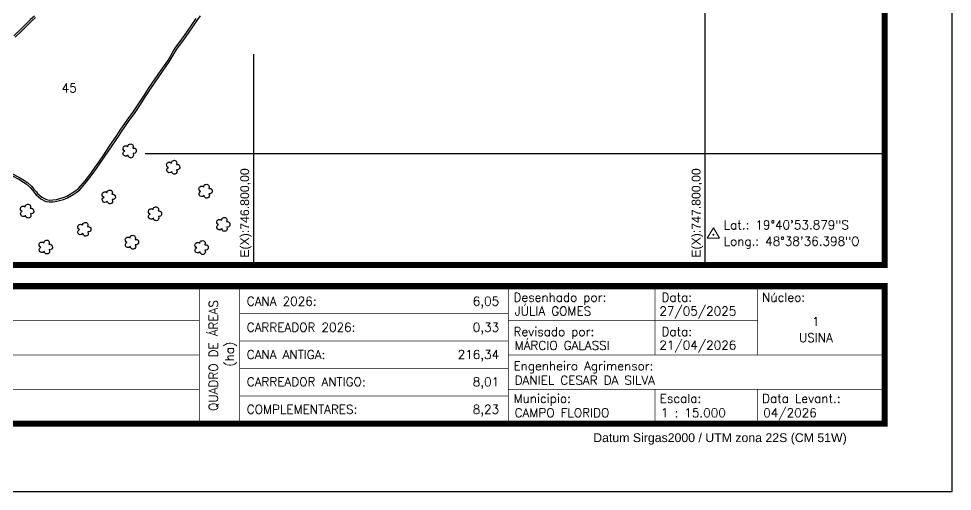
# Model space of a CAD drawing. Extents: x 745198 to 748348, y 7820251 to 7824706.
# Drawn here: x 746280 to 748348, y 7820251 to 7821299 of the extents above; entities that cross this region are included whole.
import ezdxf
from ezdxf.enums import TextEntityAlignment as Align

# ---------------------------------------------------------------- set-up
doc = ezdxf.new("R2010")
doc.units = 0
doc.header["$MEASUREMENT"] = 0
doc.linetypes.add('CONTINUO', pattern=[0])
doc.linetypes.add('LIN0', pattern=[0])
for name, color, linetype in [('0114000438', 1, 'Continuous'), ('0114000438045', 5, 'Continuous'), ('MALHA', 8, 'Continuous'), ('MARGEM', 5, 'Continuous'), ('SIMBOLO ARVORE', 118, 'Continuous'), ('TEXTO_NUN_TAL', 7, 'Continuous')]:
    doc.layers.add(name, color=color, linetype=linetype)
doc.layers.add('TEXTO_DIVERSOS', color=7, linetype='Continuous', lineweight=5)
doc.styles.add('marcelo', font='arial.ttf')
doc.styles.add('SIMPLEX', font='simplex', dxfattribs={"height": 0.2})
doc.styles.get("Standard").update_dxf_attribs({"font": 'arial.ttf'})

msp = doc.modelspace()

# ---------------------------------------------------------------- linework, layer by layer
at = {"layer": '0114000438'}
for points in [[(746264.4, 7820951.2), (746279.9, 7820942.9), (746290.4, 7820936.6), (746296.5, 7820932.5), (746305, 7820924.6), (746310.6, 7820918.4), (746315.9, 7820912), (746318.9, 7820908.5), (746328.6, 7820899.7), (746339.7, 7820893.8), (746347.5, 7820892.4), (746356, 7820892.8), (746364.3, 7820894.2), (746379.3, 7820898.2), (746387.9, 7820901.7), (746396.9, 7820906.6), (746406.7, 7820912.7), (746415.2, 7820919.6), (746430.3, 7820936.8), (746442.7, 7820953.4), (746452.2, 7820966.9), (746460.4, 7820978.2), (746471.5, 7820994.4), (746500.8, 7821037.9), (746508.4, 7821049.5), (746523.2, 7821071.1), (746537.5, 7821090.9), (746549.6, 7821108.5), (746559.5, 7821123.8), (746572.5, 7821143.6), (746598.6, 7821182), (746613.5, 7821203.1), (746626.2, 7821225.6), (746631.3, 7821233), (746640.9, 7821245.8), (746650.5, 7821258.9), (746665.3, 7821280.4), (746676.5, 7821296.9), (746682.9, 7821305.1)], [(746314.9, 7821304.5), (746306, 7821296.8), (746300.4, 7821291.1), (746295, 7821285.5), (746283.9, 7821274.6), (746269.3, 7821260.9)]]:
    msp.add_lwpolyline(points, dxfattribs=at)
at = {"layer": '0114000438045', "color": 5}
for points in [[(746266.2, 7820954.8), (746281.9, 7820946.4), (746292.6, 7820940), (746299, 7820935.7), (746307.9, 7820927.4), (746313.6, 7820921), (746319, 7820914.5), (746321.8, 7820911.3), (746331, 7820903), (746341.1, 7820897.7), (746347.7, 7820896.4), (746355.6, 7820896.8), (746363.4, 7820898.1), (746378, 7820902), (746386.2, 7820905.4), (746394.9, 7820910.1), (746404.4, 7820916), (746412.4, 7820922.5), (746427.2, 7820939.4), (746439.5, 7820955.8), (746449, 7820969.2), (746457.1, 7820980.5), (746468.2, 7820996.7), (746480.6, 7821015), (746497.5, 7821040.1), (746505, 7821051.8), (746519.9, 7821073.4), (746534.2, 7821093.3), (746546.2, 7821110.7), (746556.1, 7821126), (746569.2, 7821145.9), (746595.3, 7821184.3), (746610.1, 7821205.2), (746622.8, 7821227.7), (746628, 7821235.3), (746637.6, 7821248.2), (746647.2, 7821261.3), (746662, 7821282.6), (746673.3, 7821299.2)], [(746317.4, 7821301.3), (746308.7, 7821293.9), (746303.3, 7821288.3), (746297.9, 7821282.7), (746286.7, 7821271.7), (746272, 7821257.9)]]:
    msp.add_lwpolyline(points, dxfattribs=at)
at = {"layer": 'MALHA', "color": 8}
for points in [[(747800, 7823219.7), (747800, 7821259), (747800, 7820752.5)], [(746800, 7821220), (746800, 7820752.5)], [(746559.7, 7821000), (748198.1, 7821000)]]:
    msp.add_lwpolyline(points, dxfattribs=at)
at = {"layer": 'MARGEM', "color": 174, "linetype": 'LIN0', "flags": 128}
msp.add_lwpolyline([(748348.1, 7820250.9), (748348.1, 7824705.9), (745198.1, 7824705.9), (745198.1, 7820250.9)], close=True, dxfattribs=at)
at = {"layer": 'MARGEM', "color": 174, "linetype": 'LIN0', "const_width": 13.6, "flags": 128}
for points in [[(748198.1, 7820752.5), (748198.1, 7824555.9), (745348.1, 7824555.9), (745348.1, 7820752.5)], [(745348.1, 7820705.8), (748198.1, 7820705.8), (748198.1, 7820400.9), (745348.1, 7820400.9)]]:
    msp.add_lwpolyline(points, close=True, dxfattribs=at)
at = {"layer": 'MARGEM', "color": 174, "linetype": 'LIN0', "const_width": 1.51, "flags": 128}
for points in [[(746680.3, 7820705.8), (746680.3, 7820404.6)], [(746769.2, 7820705.8), (746769.2, 7820404.6)], [(747364.2, 7820705.8), (747364.2, 7820404.6)], [(747689.6, 7820553.4), (747689.6, 7820705.8)], [(747917.2, 7820553.4), (747917.2, 7820705.8)], [(746769.2, 7820644.9), (747364.2, 7820644.9)], [(745710.5, 7820629.6), (746680.3, 7820629.6)], [(747364.2, 7820629.6), (747917.2, 7820629.6)], [(746769.2, 7820583.9), (747364.2, 7820583.9)], [(745710.5, 7820553.4), (746680.3, 7820553.4)], [(747364.2, 7820553.4), (748198.3, 7820553.4)], [(746769.2, 7820522.9), (747364.2, 7820522.9)], [(745348.1, 7820477.1), (746680.3, 7820477.1)], [(747364.2, 7820477.1), (748198.2, 7820477.1)], [(747689.6, 7820477.1), (747689.6, 7820401.6)], [(747917.2, 7820477.1), (747917.2, 7820401.6)], [(746769.2, 7820461.9), (747364.2, 7820461.9)]]:
    msp.add_lwpolyline(points, dxfattribs=at)
at = {"layer": 'SIMBOLO ARVORE', "linetype": 'CONTINUO'}
for points in [[(746522.3, 7820996.2, 0), (746519.7, 7820994, 0), (746516.3, 7820993.6, 0), (746513.9, 7820994.6, 0), (746512.2, 7820996.2, 0), (746511.5, 7820998.1, 0), (746511.3, 7821001, 0), (746512.2, 7821002.7, 0), (746513.2, 7821004.1, 0), (746515.1, 7821005.4, 0), (746513.9, 7821005.8, 0), (746512.7, 7821006.8, 0), (746511.3, 7821009, 0), (746511, 7821011.7, 0), (746512, 7821014.5, 0), (746513.1, 7821015.5, 0), (746515.1, 7821016.7, 0), (746517.2, 7821017, 0), (746518.8, 7821016.7, 0), (746520.1, 7821016.1, 0), (746521.6, 7821014.8, 0), (746522, 7821017.3, 0), (746522.4, 7821018.3, 0), (746523.4, 7821019.6, 0), (746525, 7821020.2, 0), (746526.6, 7821020.9, 0), (746528.3, 7821021.1, 0), (746530, 7821020.8, 0), (746531.3, 7821020.1, 0), (746532.3, 7821019, 0), (746533.2, 7821017.3, 0), (746533.6, 7821015.4, 0), (746532.8, 7821012, 0), (746535.2, 7821012, 0), (746537.1, 7821011.5, 0), (746539, 7821010, 0), (746540.1, 7821008.8, 0), (746540.3, 7821004.1, 0), (746539.2, 7821002, 0), (746537.6, 7821000.6, 0), (746535.2, 7821000, 0), (746533.1, 7821000.1, 0), (746534.2, 7820995.7, 0), (746533.7, 7820993.9, 0), (746532.4, 7820992.1, 0), (746531, 7820991, 0), (746529.1, 7820990.5, 0), (746527.1, 7820990.6, 0), (746525.6, 7820991, 0), (746523.9, 7820992.7, 0), (746522.7, 7820994.2, 0), (746522.4, 7820996.5, 0)], [(746618.7, 7820959.9, 0), (746616.1, 7820957.6, 0), (746612.7, 7820957.3, 0), (746610.3, 7820958.2, 0), (746608.6, 7820959.9, 0), (746607.9, 7820961.8, 0), (746607.7, 7820964.6, 0), (746608.6, 7820966.4, 0), (746609.6, 7820967.7, 0), (746611.5, 7820969, 0), (746610.3, 7820969.4, 0), (746609.1, 7820970.4, 0), (746607.7, 7820972.6, 0), (746607.4, 7820975.3, 0), (746608.4, 7820978.1, 0), (746609.5, 7820979.1, 0), (746611.5, 7820980.3, 0), (746613.6, 7820980.6, 0), (746615.2, 7820980.4, 0), (746616.5, 7820979.7, 0), (746618, 7820978.5, 0), (746618.4, 7820980.9, 0), (746618.8, 7820981.9, 0), (746619.8, 7820983.2, 0), (746621.4, 7820983.8, 0), (746623, 7820984.5, 0), (746624.7, 7820984.7, 0), (746626.4, 7820984.4, 0), (746627.7, 7820983.7, 0), (746628.7, 7820982.7, 0), (746629.6, 7820980.9, 0), (746629.9, 7820979, 0), (746629.2, 7820975.6, 0), (746631.6, 7820975.6, 0), (746633.5, 7820975.1, 0), (746635.4, 7820973.7, 0), (746636.4, 7820972.5, 0), (746636.7, 7820967.8, 0), (746635.6, 7820965.6, 0), (746634, 7820964.2, 0), (746631.6, 7820963.6, 0), (746629.5, 7820963.8, 0), (746630.6, 7820959.4, 0), (746630.1, 7820957.5, 0), (746628.8, 7820955.7, 0), (746627.4, 7820954.6, 0), (746625.4, 7820954.1, 0), (746623.5, 7820954.2, 0), (746622, 7820954.6, 0), (746620.3, 7820956.3, 0), (746619.1, 7820957.8, 0), (746618.8, 7820960.1, 0)], [(746690.5, 7820906.8, 0), (746687.9, 7820904.6, 0), (746684.5, 7820904.2, 0), (746682.1, 7820905.1, 0), (746680.4, 7820906.8, 0), (746679.7, 7820908.7, 0), (746679.5, 7820911.5, 0), (746680.4, 7820913.3, 0), (746681.4, 7820914.6, 0), (746683.3, 7820915.9, 0), (746682.1, 7820916.3, 0), (746680.9, 7820917.3, 0), (746679.5, 7820919.6, 0), (746679.2, 7820922.2, 0), (746680.2, 7820925, 0), (746681.3, 7820926, 0), (746683.3, 7820927.2, 0), (746685.4, 7820927.5, 0), (746687, 7820927.3, 0), (746688.3, 7820926.7, 0), (746689.8, 7820925.4, 0), (746690.2, 7820927.8, 0), (746690.6, 7820928.8, 0), (746691.6, 7820930.2, 0), (746693.2, 7820930.8, 0), (746694.8, 7820931.4, 0), (746696.5, 7820931.6, 0), (746698.2, 7820931.4, 0), (746699.5, 7820930.7, 0), (746700.5, 7820929.6, 0), (746701.4, 7820927.8, 0), (746701.8, 7820925.9, 0), (746701, 7820922.5, 0), (746703.4, 7820922.5, 0), (746705.3, 7820922.1, 0), (746707.2, 7820920.6, 0), (746708.3, 7820919.4, 0), (746708.5, 7820914.7, 0), (746707.4, 7820912.6, 0), (746705.8, 7820911.2, 0), (746703.4, 7820910.5, 0), (746701.3, 7820910.7, 0), (746702.4, 7820906.3, 0), (746701.9, 7820904.4, 0), (746700.6, 7820902.6, 0), (746699.2, 7820901.5, 0), (746697.2, 7820901, 0), (746695.3, 7820901.1, 0), (746693.8, 7820901.6, 0), (746692.1, 7820903.2, 0), (746690.9, 7820904.7, 0), (746690.6, 7820907, 0)], [(746476.1, 7820894, 0), (746473.4, 7820891.8, 0), (746470.1, 7820891.4, 0), (746467.7, 7820892.3, 0), (746466, 7820894, 0), (746465.3, 7820895.9, 0), (746465.1, 7820898.7, 0), (746466, 7820900.5, 0), (746467, 7820901.8, 0), (746468.9, 7820903.1, 0), (746467.7, 7820903.5, 0), (746466.5, 7820904.5, 0), (746465, 7820906.8, 0), (746464.8, 7820909.5, 0), (746465.8, 7820912.2, 0), (746466.9, 7820913.2, 0), (746468.9, 7820914.5, 0), (746470.9, 7820914.7, 0), (746472.6, 7820914.5, 0), (746473.9, 7820913.9, 0), (746475.3, 7820912.6, 0), (746475.8, 7820915.1, 0), (746476.1, 7820916, 0), (746477.2, 7820917.4, 0), (746478.8, 7820918, 0), (746480.4, 7820918.7, 0), (746482.1, 7820918.8, 0), (746483.8, 7820918.6, 0), (746485.1, 7820917.9, 0), (746486.1, 7820916.8, 0), (746487, 7820915.1, 0), (746487.3, 7820913.1, 0), (746486.5, 7820909.7, 0), (746488.9, 7820909.8, 0), (746490.9, 7820909.3, 0), (746492.8, 7820907.8, 0), (746493.8, 7820906.6, 0), (746494.1, 7820901.9, 0), (746493, 7820899.8, 0), (746491.4, 7820898.4, 0), (746489, 7820897.7, 0), (746486.9, 7820897.9, 0), (746488, 7820893.5, 0), (746487.5, 7820891.6, 0), (746486.2, 7820889.8, 0), (746484.8, 7820888.7, 0), (746482.8, 7820888.2, 0), (746480.8, 7820888.4, 0), (746479.4, 7820888.8, 0), (746477.7, 7820890.4, 0), (746476.5, 7820891.9, 0), (746476.2, 7820894.2, 0)], [(746295.1, 7820862.5, 0), (746292.5, 7820860.3, 0), (746289.1, 7820859.9, 0), (746286.7, 7820860.9, 0), (746285, 7820862.5, 0), (746284.3, 7820864.4, 0), (746284.1, 7820867.3, 0), (746285, 7820869.1, 0), (746286, 7820870.4, 0), (746287.9, 7820871.7, 0), (746286.7, 7820872.1, 0), (746285.5, 7820873.1, 0), (746284.1, 7820875.3, 0), (746283.8, 7820878, 0), (746284.8, 7820880.8, 0), (746285.9, 7820881.8, 0), (746287.9, 7820883, 0), (746290, 7820883.3, 0), (746291.6, 7820883, 0), (746292.9, 7820882.4, 0), (746294.4, 7820881.1, 0), (746294.8, 7820883.6, 0), (746295.1, 7820884.6, 0), (746296.2, 7820885.9, 0), (746297.8, 7820886.5, 0), (746299.4, 7820887.2, 0), (746301.1, 7820887.4, 0), (746302.8, 7820887.1, 0), (746304.1, 7820886.4, 0), (746305.1, 7820885.3, 0), (746306, 7820883.6, 0), (746306.3, 7820881.7, 0), (746305.5, 7820878.3, 0), (746307.9, 7820878.3, 0), (746309.9, 7820877.8, 0), (746311.8, 7820876.3, 0), (746312.8, 7820875.2, 0), (746313.1, 7820870.4, 0), (746312, 7820868.3, 0), (746310.4, 7820866.9, 0), (746308, 7820866.3, 0), (746305.9, 7820866.5, 0), (746307, 7820862.1, 0), (746306.5, 7820860.2, 0), (746305.2, 7820858.4, 0), (746303.8, 7820857.3, 0), (746301.8, 7820856.8, 0), (746299.9, 7820856.9, 0), (746298.4, 7820857.3, 0), (746296.7, 7820859, 0), (746295.5, 7820860.5, 0), (746295.2, 7820862.8, 0)], [(746578.4, 7820856.6, 0), (746575.7, 7820854.4, 0), (746572.4, 7820854, 0), (746570, 7820855, 0), (746568.3, 7820856.6, 0), (746567.6, 7820858.5, 0), (746567.4, 7820861.4, 0), (746568.3, 7820863.2, 0), (746569.3, 7820864.5, 0), (746571.2, 7820865.8, 0), (746570, 7820866.2, 0), (746568.8, 7820867.2, 0), (746567.3, 7820869.4, 0), (746567.1, 7820872.1, 0), (746568.1, 7820874.9, 0), (746569.2, 7820875.9, 0), (746571.2, 7820877.1, 0), (746573.2, 7820877.4, 0), (746574.9, 7820877.1, 0), (746576.2, 7820876.5, 0), (746577.6, 7820875.3, 0), (746578.1, 7820877.7, 0), (746578.4, 7820878.7, 0), (746579.5, 7820880, 0), (746581.1, 7820880.6, 0), (746582.6, 7820881.3, 0), (746584.4, 7820881.5, 0), (746586.1, 7820881.2, 0), (746587.4, 7820880.5, 0), (746588.4, 7820879.4, 0), (746589.3, 7820877.7, 0), (746589.6, 7820875.8, 0), (746588.8, 7820872.4, 0), (746591.2, 7820872.4, 0), (746593.2, 7820871.9, 0), (746595.1, 7820870.4, 0), (746596.1, 7820869.3, 0), (746596.4, 7820864.5, 0), (746595.2, 7820862.4, 0), (746593.7, 7820861, 0), (746591.3, 7820860.4, 0), (746589.2, 7820860.6, 0), (746590.3, 7820856.2, 0), (746589.8, 7820854.3, 0), (746588.5, 7820852.5, 0), (746587.1, 7820851.4, 0), (746585.1, 7820850.9, 0), (746583.1, 7820851, 0), (746581.7, 7820851.4, 0), (746580, 7820853.1, 0), (746578.8, 7820854.6, 0), (746578.5, 7820856.9, 0)], [(746422, 7820822.2, 0), (746419.3, 7820820, 0), (746416, 7820819.6, 0), (746413.6, 7820820.6, 0), (746411.9, 7820822.2, 0), (746411.2, 7820824.1, 0), (746411, 7820827, 0), (746411.9, 7820828.7, 0), (746412.9, 7820830.1, 0), (746414.8, 7820831.4, 0), (746413.6, 7820831.8, 0), (746412.4, 7820832.8, 0), (746410.9, 7820835, 0), (746410.7, 7820837.7, 0), (746411.7, 7820840.5, 0), (746412.8, 7820841.5, 0), (746414.8, 7820842.7, 0), (746416.8, 7820843, 0), (746418.5, 7820842.7, 0), (746419.8, 7820842.1, 0), (746421.2, 7820840.8, 0), (746421.7, 7820843.3, 0), (746422, 7820844.3, 0), (746423.1, 7820845.6, 0), (746424.7, 7820846.2, 0), (746426.3, 7820846.9, 0), (746428, 7820847.1, 0), (746429.7, 7820846.8, 0), (746431, 7820846.1, 0), (746432, 7820845, 0), (746432.9, 7820843.3, 0), (746433.2, 7820841.4, 0), (746432.4, 7820838, 0), (746434.8, 7820838, 0), (746436.8, 7820837.5, 0), (746438.7, 7820836, 0), (746439.7, 7820834.9, 0), (746440, 7820830.1, 0), (746438.9, 7820828, 0), (746437.3, 7820826.6, 0), (746434.9, 7820826, 0), (746432.8, 7820826.2, 0), (746433.9, 7820821.8, 0), (746433.4, 7820819.9, 0), (746432.1, 7820818.1, 0), (746430.7, 7820817, 0), (746428.7, 7820816.5, 0), (746426.7, 7820816.6, 0), (746425.3, 7820817, 0), (746423.6, 7820818.7, 0), (746422.4, 7820820.2, 0), (746422.1, 7820822.5, 0)], [(746729.8, 7820833.1, 0), (746727.2, 7820830.8, 0), (746723.8, 7820830.4, 0), (746721.5, 7820831.4, 0), (746719.8, 7820833, 0), (746719.1, 7820835, 0), (746718.9, 7820837.8, 0), (746719.8, 7820839.6, 0), (746720.7, 7820840.9, 0), (746722.7, 7820842.2, 0), (746721.4, 7820842.6, 0), (746720.2, 7820843.6, 0), (746718.8, 7820845.8, 0), (746718.5, 7820848.5, 0), (746719.6, 7820851.3, 0), (746720.7, 7820852.3, 0), (746722.6, 7820853.5, 0), (746724.7, 7820853.8, 0), (746726.4, 7820853.5, 0), (746727.7, 7820852.9, 0), (746729.1, 7820851.7, 0), (746729.5, 7820854.1, 0), (746729.9, 7820855.1, 0), (746731, 7820856.4, 0), (746732.6, 7820857, 0), (746734.1, 7820857.7, 0), (746735.9, 7820857.9, 0), (746737.5, 7820857.6, 0), (746738.9, 7820856.9, 0), (746739.9, 7820855.8, 0), (746740.8, 7820854.1, 0), (746741.1, 7820852.2, 0), (746740.3, 7820848.8, 0), (746742.7, 7820848.8, 0), (746744.7, 7820848.3, 0), (746746.6, 7820846.8, 0), (746747.6, 7820845.7, 0), (746747.9, 7820840.9, 0), (746746.7, 7820838.8, 0), (746745.2, 7820837.4, 0), (746742.8, 7820836.8, 0), (746740.6, 7820837, 0), (746741.8, 7820832.6, 0), (746741.3, 7820830.7, 0), (746740, 7820828.9, 0), (746738.6, 7820827.8, 0), (746736.6, 7820827.3, 0), (746734.6, 7820827.4, 0), (746733.1, 7820827.8, 0), (746731.4, 7820829.5, 0), (746730.3, 7820831, 0), (746729.9, 7820833.3, 0)], [(746527.2, 7820793.7, 0), (746524.6, 7820791.5, 0), (746521.2, 7820791.1, 0), (746518.8, 7820792.1, 0), (746517.1, 7820793.7, 0), (746516.4, 7820795.6, 0), (746516.2, 7820798.5, 0), (746517.2, 7820800.2, 0), (746518.1, 7820801.6, 0), (746520.1, 7820802.9, 0), (746518.8, 7820803.3, 0), (746517.6, 7820804.3, 0), (746516.2, 7820806.5, 0), (746515.9, 7820809.2, 0), (746517, 7820812, 0), (746518, 7820813, 0), (746520, 7820814.2, 0), (746522.1, 7820814.5, 0), (746523.7, 7820814.2, 0), (746525, 7820813.6, 0), (746526.5, 7820812.3, 0), (746526.9, 7820814.8, 0), (746527.3, 7820815.8, 0), (746528.3, 7820817.1, 0), (746529.9, 7820817.7, 0), (746531.5, 7820818.4, 0), (746533.3, 7820818.6, 0), (746534.9, 7820818.3, 0), (746536.3, 7820817.6, 0), (746537.3, 7820816.5, 0), (746538.1, 7820814.8, 0), (746538.5, 7820812.9, 0), (746537.7, 7820809.5, 0), (746540.1, 7820809.5, 0), (746542.1, 7820809, 0), (746543.9, 7820807.5, 0), (746545, 7820806.3, 0), (746545.3, 7820801.6, 0), (746544.1, 7820799.5, 0), (746542.6, 7820798.1, 0), (746540.1, 7820797.5, 0), (746538, 7820797.6, 0), (746539.2, 7820793.2, 0), (746538.6, 7820791.4, 0), (746537.4, 7820789.6, 0), (746536, 7820788.5, 0), (746534, 7820788, 0), (746532, 7820788.1, 0), (746530.5, 7820788.5, 0), (746528.8, 7820790.2, 0), (746527.7, 7820791.7, 0), (746527.3, 7820794, 0)], [(746336.4, 7820782.9, 0), (746333.8, 7820780.7, 0), (746330.4, 7820780.3, 0), (746328, 7820781.2, 0), (746326.3, 7820782.9, 0), (746325.6, 7820784.8, 0), (746325.4, 7820787.6, 0), (746326.3, 7820789.4, 0), (746327.3, 7820790.7, 0), (746329.2, 7820792.1, 0), (746328, 7820792.5, 0), (746326.8, 7820793.5, 0), (746325.4, 7820795.7, 0), (746325.1, 7820798.4, 0), (746326.1, 7820801.2, 0), (746327.2, 7820802.2, 0), (746329.2, 7820803.4, 0), (746331.3, 7820803.6, 0), (746332.9, 7820803.4, 0), (746334.2, 7820802.8, 0), (746335.7, 7820801.5, 0), (746336.1, 7820804, 0), (746336.5, 7820804.9, 0), (746337.5, 7820806.3, 0), (746339.1, 7820806.9, 0), (746340.7, 7820807.6, 0), (746342.4, 7820807.7, 0), (746344.1, 7820807.5, 0), (746345.4, 7820806.8, 0), (746346.4, 7820805.7, 0), (746347.3, 7820804, 0), (746347.7, 7820802.1, 0), (746346.9, 7820798.6, 0), (746349.3, 7820798.7, 0), (746351.2, 7820798.2, 0), (746353.1, 7820796.7, 0), (746354.2, 7820795.5, 0), (746354.4, 7820790.8, 0), (746353.3, 7820788.7, 0), (746351.7, 7820787.3, 0), (746349.3, 7820786.6, 0), (746347.2, 7820786.8, 0), (746348.3, 7820782.4, 0), (746347.8, 7820780.6, 0), (746346.5, 7820778.8, 0), (746345.1, 7820777.6, 0), (746343.2, 7820777.2, 0), (746341.2, 7820777.3, 0), (746339.7, 7820777.7, 0), (746338, 7820779.4, 0), (746336.8, 7820780.9, 0), (746336.5, 7820783.1, 0)], [(746681.6, 7820781.9, 0), (746679, 7820779.7, 0), (746675.6, 7820779.3, 0), (746673.3, 7820780.3, 0), (746671.6, 7820781.9, 0), (746670.9, 7820783.8, 0), (746670.7, 7820786.7, 0), (746671.6, 7820788.4, 0), (746672.5, 7820789.8, 0), (746674.5, 7820791.1, 0), (746673.3, 7820791.5, 0), (746672, 7820792.5, 0), (746670.6, 7820794.7, 0), (746670.4, 7820797.4, 0), (746671.4, 7820800.2, 0), (746672.5, 7820801.2, 0), (746674.4, 7820802.4, 0), (746676.5, 7820802.7, 0), (746678.2, 7820802.4, 0), (746679.5, 7820801.8, 0), (746680.9, 7820800.5, 0), (746681.3, 7820803, 0), (746681.7, 7820804, 0), (746682.8, 7820805.3, 0), (746684.4, 7820805.9, 0), (746685.9, 7820806.6, 0), (746687.7, 7820806.8, 0), (746689.3, 7820806.5, 0), (746690.7, 7820805.8, 0), (746691.7, 7820804.7, 0), (746692.6, 7820803, 0), (746692.9, 7820801.1, 0), (746692.1, 7820797.7, 0), (746694.5, 7820797.7, 0), (746696.5, 7820797.2, 0), (746698.4, 7820795.7, 0), (746699.4, 7820794.5, 0), (746699.7, 7820789.8, 0), (746698.5, 7820787.7, 0), (746697, 7820786.3, 0), (746694.6, 7820785.7, 0), (746692.4, 7820785.9, 0), (746693.6, 7820781.4, 0), (746693.1, 7820779.6, 0), (746691.8, 7820777.8, 0), (746690.4, 7820776.7, 0), (746688.4, 7820776.2, 0), (746686.4, 7820776.3, 0), (746684.9, 7820776.7, 0), (746683.2, 7820778.4, 0), (746682.1, 7820779.9, 0), (746681.7, 7820782.2, 0)]]:
    msp.add_polyline3d(points, dxfattribs=at)
at = {"layer": 'TEXTO_DIVERSOS', "color": 7, "lineweight": 9, "flags": 128}
msp.add_lwpolyline([(747805.2, 7820811.9), (747832.4, 7820811.9), (747818.8, 7820835.4)], close=True, dxfattribs=at)
at = {"layer": 'TEXTO_DIVERSOS', "color": 7, "lineweight": 9, "const_width": 2.12, "flags": 128}
msp.add_lwpolyline([(747817.7, 7820819.8, -1), (747819.9, 7820819.8, -1)], format="xyb", close=True, dxfattribs=at)

# ---------------------------------------------------------------- texts
at = {"layer": 'MALHA'}
for s, p in [('E(X):746.800,00', (746796.1, 7820768.7)), ('E(X):747.800,00', (747796.1, 7820768.7))]:
    msp.add_text(s, height=19.5, rotation=90, dxfattribs=at).set_placement(p, align=Align.BOTTOM_LEFT)
at = {"layer": 'MARGEM', "color": 7, "linetype": 'Continuous', "style": 'SIMPLEX'}
for s, p in [('CANA 2026:', (746785.1, 7820682)), ('JÚLIA GOMES', (747378.5, 7820660.3)), ('27/05/2025', (747699.1, 7820660.3)), ('CARREADOR 2026:', (746785.1, 7820624.3)), ('MÁRCIO GALASSI', (747378.5, 7820584.1)), ('21/04/2026', (747699.1, 7820584.8)), ('CANA ANTIGA:', (746785.1, 7820563.9)), ('CARREADOR ANTIGO:', (746785.1, 7820503.4)), ('DANIEL CESAR DA SILVA', (747378.5, 7820507)), ('COMPLEMENTARES:', (746785.1, 7820442.4)), ('CAMPO FLORIDO', (747378.5, 7820434.8)), ('1 : 15.000', (747702.6, 7820434.8)), ('04/2026', (747929.2, 7820434.8))]:
    msp.add_text(s, height=19.5, dxfattribs=at).set_placement(p, align=Align.TOP_LEFT)
for s, p in [('6,05', (747344.2, 7820682)), ('0,33', (747344.2, 7820624.3)), ('216,34', (747344.2, 7820563.9)), ('8,01', (747344.2, 7820503.4)), ('8,23', (747344.2, 7820442.4))]:
    msp.add_text(s, height=19.5, dxfattribs=at).set_placement(p, align=Align.TOP_RIGHT)
at = {"layer": 'MARGEM', "color": 7, "linetype": 'Continuous', "lineweight": 9}
for s, style, p in [('Desenhado por:', 'SIMPLEX', (747376, 7820690.7)), ('Data:', 'SIMPLEX', (747703.9, 7820690.7)), ('Núcleo:', 'SIMPLEX', (747926.7, 7820690.7)), ('Revisado por:', 'SIMPLEX', (747376, 7820614.7)), ('Data:', 'SIMPLEX', (747703.9, 7820614.7)), ('Engenheiro Agrimensor:', 'SIMPLEX', (747376, 7820538.8)), ('Municipio:', 'SIMPLEX', (747376, 7820466.6)), ('Escala:', 'SIMPLEX', (747700, 7820466.6)), ('Data Levant.:', 'SIMPLEX', (747926.7, 7820466.6)), ('Datum Sirgas2000 / UTM zona 22S (CM 51W)', 'marcelo', (747552.6, 7820379.6))]:
    msp.add_text(s, height=19.5, dxfattribs=dict(at, style=style)).set_placement(p, align=Align.TOP_LEFT)
at = {"layer": 'MARGEM', "color": 7, "linetype": 'Continuous', "style": 'SIMPLEX'}
for s, p in [('QUADRO DE ÁREAS', (746711.1, 7820551.9)), ('(ha)', (746746.7, 7820554.9))]:
    msp.add_text(s, height=19.5, rotation=90, dxfattribs=at).set_placement(p, align=Align.MIDDLE_CENTER)
for s, p in [('1', (748045.9, 7820627.6)), ('USINA', (748045.9, 7820591.6))]:
    msp.add_text(s, height=19.5, dxfattribs=at).set_placement(p, align=Align.MIDDLE_CENTER)
at = {"layer": 'TEXTO_DIVERSOS', "linetype": 'ByBlock', "style": 'SIMPLEX'}
for s, p in [('Lat.: 19°40\'53.879"S', (747841.6, 7820831.7, 985.2)), ('Long.: 48°38\'36.398"O', (747841.6, 7820795.5, 985.2))]:
    msp.add_text(s, height=19.5, dxfattribs=at).set_placement(p)
at = {"layer": 'TEXTO_NUN_TAL', "linetype": 'Continuous', "style": 'SIMPLEX'}
msp.add_text('45', height=19.5, dxfattribs=at).set_placement((746375.1, 7821135.4, -611))

doc.saveas('drawing.dxf')
